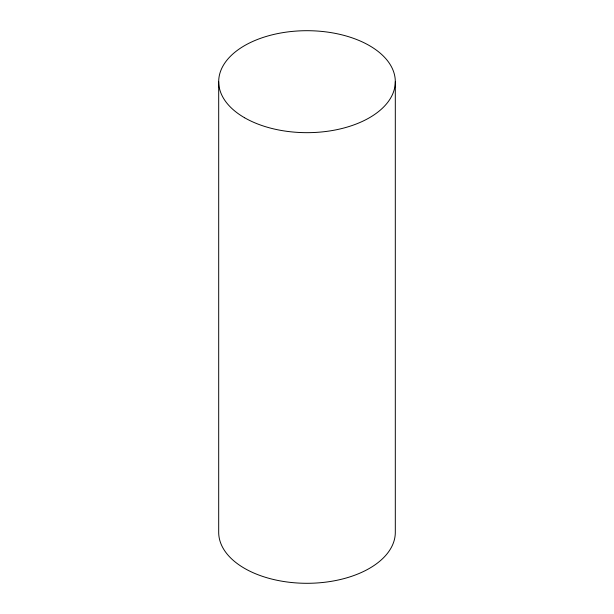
<?xml version="1.0" encoding="UTF-8"?>
<svg xmlns="http://www.w3.org/2000/svg" width="614" height="614" viewBox="0 0 614 614"><rect width="100%" height="100%" fill="white"/><g stroke="black" fill="none" stroke-linecap="round" stroke-linejoin="round"><path stroke-width="0.92" d="M395.309 81.685L395.309 532.315A88.309 50.985 0 0 1 307 583.3A88.309 50.985 0 0 1 218.691 532.315L218.691 81.685M244.556 117.734A88.309 50.985 0 0 0 392.3 94.878A88.309 50.985 0 0 0 284.144 32.435A88.309 50.985 0 0 0 244.556 117.734"/></g></svg>
